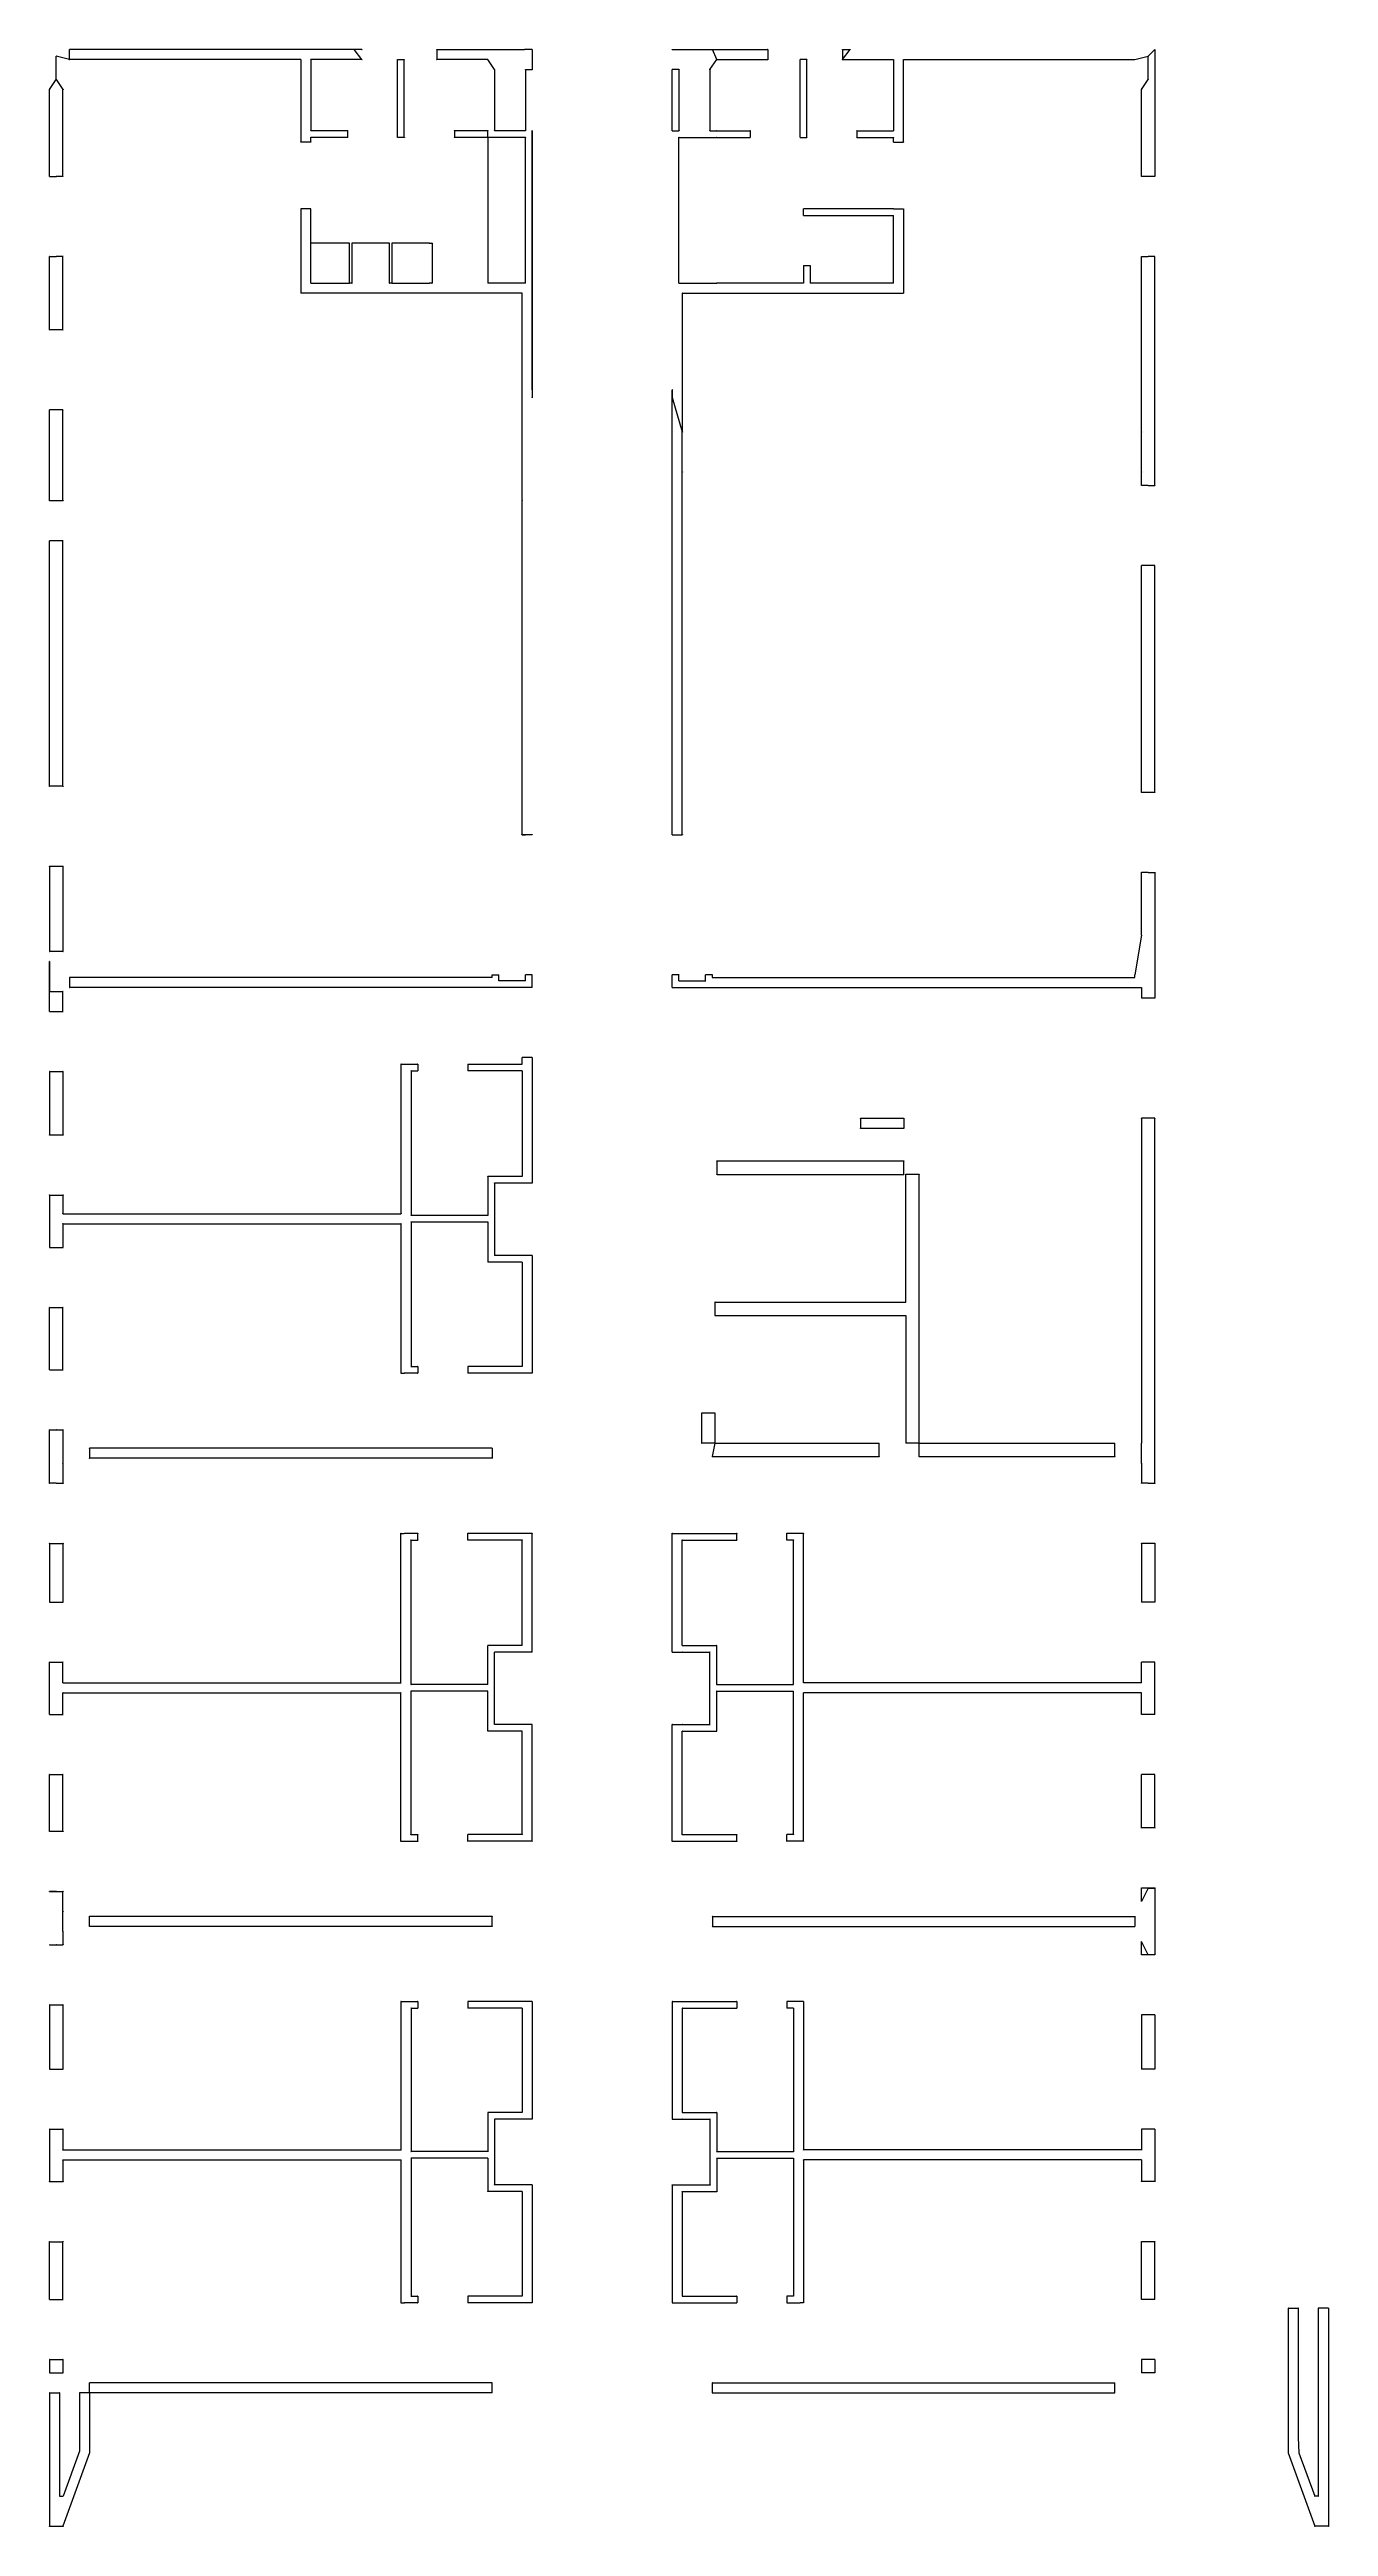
# Model space of a CAD drawing. Header units: metres. Extents: x 7979 to 27142, y 8158 to 45276.
import ezdxf

# ---------------------------------------------------------------- set-up
doc = ezdxf.new("R2010")
doc.units = ezdxf.units.M

msp = doc.modelspace()

# ---------------------------------------------------------------- linework, layer by layer
for p, q in [((8280, 45125), (8080, 45175)), ((8080, 44825), (8080, 45175)), ((8280, 45125), (8280, 45275)), ((12660, 45275), (8280, 45275)), ((11745, 45125), (8280, 45125)), ((11745, 45125), (11745, 43890)), ((12660, 45125), (11895, 45125)), ((11895, 45125), (11895, 44060)), ((12660, 45275), (12545, 45275)), ((12660, 45125), (12545, 45275)), ((13195, 43960), (13195, 45125)), ((13195, 45125), (13295, 45125)), ((13295, 43960), (13295, 45125)), ((13780, 45275), (13780, 45125)), ((13780, 45275), (15095, 45275)), ((14545, 45125), (13780, 45125)), ((14645, 44975), (14545, 45125)), ((14645, 44975), (14645, 44060)), ((15210, 45275), (15095, 45275)), ((15110, 44975), (15110, 44060)), ((15110, 44975), (15210, 44975)), ((15210, 45275), (15210, 44975)), ((17310, 45275), (17910, 45275)), ((17310, 45275), (18740, 45275)), ((17310, 44060), (17310, 44975)), ((17410, 44975), (17310, 44975)), ((17410, 44975), (17410, 44060)), ((17875, 44975), (17975, 45125)), ((17875, 44975), (17875, 44060)), ((17975, 45125), (17910, 45275)), ((17975, 45125), (18740, 45125)), ((18740, 45275), (18740, 45125)), ((19225, 43960), (19225, 45125)), ((19325, 45125), (19225, 45125)), ((19325, 43960), (19325, 45125)), ((19860, 45275), (19975, 45275)), ((19860, 45275), (19860, 45125)), ((19860, 45125), (19975, 45275)), ((19860, 45125), (20625, 45125)), ((20625, 45125), (20625, 44060)), ((20775, 43890), (20775, 45125)), ((20775, 45125), (24240, 45125)), ((24240, 45125), (24440, 45175)), ((24540, 45275), (24440, 45175)), ((24440, 44825), (24440, 45175)), ((24540, 45275), (24540, 43375)), ((7980, 44675), (8080, 44825)), ((7980, 43375), (7980, 44675)), ((8080, 44825), (8180, 44675)), ((8180, 43375), (8180, 44675)), ((24340, 44675), (24440, 44825)), ((24340, 43375), (24340, 44675)), ((11895, 43890), (11745, 43890)), ((12445, 44060), (11895, 44060)), ((11895, 43890), (11895, 43960)), ((12445, 43960), (11895, 43960)), ((12445, 44060), (12445, 43960)), ((13295, 43960), (13195, 43960)), ((14545, 44060), (14045, 44060)), ((14045, 44060), (14045, 43960)), ((14545, 43960), (14045, 43960)), ((14545, 43960), (14545, 44060)), ((15110, 43960), (14545, 43960)), ((14545, 43960), (14545, 41775)), ((15110, 44060), (14645, 44060)), ((15110, 41775), (15110, 43960)), ((15210, 40175), (15210, 44060)), ((15210, 44060), (15210, 40060)), ((17310, 44060), (17410, 44060)), ((17410, 41775), (17410, 43960)), ((17410, 43960), (17975, 43960)), ((17875, 44060), (17975, 44060)), ((17975, 44060), (18475, 44060)), ((17975, 43960), (18475, 43960)), ((18475, 44060), (18475, 43960)), ((19225, 43960), (19325, 43960)), ((20075, 44060), (20625, 44060)), ((20075, 44060), (20075, 43960)), ((20075, 43960), (20625, 43960)), ((20625, 43890), (20625, 43960)), ((20625, 43890), (20775, 43890)), ((7980, 43375), (8080, 43375)), ((8180, 43375), (8080, 43375)), ((24540, 43375), (24340, 43375)), ((11895, 42890), (11745, 42890)), ((11745, 42890), (11745, 41625)), ((11895, 42375), (11895, 42890)), ((19275, 42790), (19275, 42890)), ((20625, 42890), (19275, 42890)), ((19275, 42790), (20625, 42790)), ((20625, 42890), (20775, 42890)), ((20625, 41775), (20625, 42790)), ((20775, 42890), (20775, 41625)), ((11895, 41775), (11895, 42375)), ((12470, 42375), (11895, 42375)), ((12470, 42375), (12470, 41775)), ((13070, 42375), (12510, 42375)), ((12510, 42375), (12510, 41775)), ((13070, 42375), (13070, 41775)), ((13670, 42375), (13110, 42375)), ((13110, 42375), (13110, 41775)), ((13670, 42375), (13710, 42375)), ((13710, 42375), (13710, 41775)), ((7980, 41075), (7980, 42175)), ((7980, 42175), (8080, 42175)), ((8180, 42175), (8080, 42175)), ((8180, 41075), (8180, 42175)), ((19275, 42040), (19375, 42040)), ((19275, 42040), (19275, 41775)), ((19375, 42040), (19375, 41775)), ((24340, 39545), (24340, 42175)), ((24340, 42175), (24440, 42175)), ((24540, 42175), (24440, 42175)), ((24540, 38745), (24540, 42175)), ((15060, 41625), (11745, 41625)), ((11895, 41775), (12470, 41775)), ((12510, 41775), (12470, 41775)), ((13110, 41775), (13070, 41775)), ((13110, 41775), (13670, 41775)), ((13710, 41775), (13670, 41775)), ((15110, 41775), (14545, 41775)), ((15060, 38515), (15060, 41625)), ((17410, 41775), (17975, 41775)), ((17460, 41625), (20775, 41625)), ((17460, 41625), (17460, 39545)), ((19275, 41775), (17975, 41775)), ((20625, 41775), (19375, 41775)), ((8180, 41075), (7980, 41075)), ((15210, 40175), (15210, 40060)), ((17310, 33510), (17310, 40175)), ((17310, 40175), (17310, 40060)), ((8180, 39875), (7980, 39875)), ((7980, 38515), (7980, 39875)), ((8180, 38515), (8180, 39875)), ((17310, 40060), (17460, 39545)), ((17460, 38945), (17460, 39545)), ((24340, 38945), (24340, 39545)), ((17460, 33510), (17460, 38945)), ((24340, 38745), (24340, 38945)), ((24440, 38745), (24340, 38745)), ((24440, 38745), (24540, 38745)), ((8180, 38515), (7980, 38515)), ((15060, 37915), (15060, 38515)), ((7980, 34235), (7980, 37915)), ((8180, 37915), (7980, 37915)), ((8180, 34235), (8180, 37915)), ((15060, 33510), (15060, 37915)), ((24340, 34145), (24340, 37545)), ((24540, 37545), (24340, 37545)), ((24540, 34145), (24540, 37545)), ((8180, 34235), (7980, 34235)), ((24340, 34145), (24540, 34145)), ((15210, 33510), (15060, 33510)), ((15060, 33510), (15110, 33510)), ((15210, 33510), (15110, 33510)), ((17310, 33510), (17460, 33510)), ((8180, 33035), (7980, 33035)), ((7980, 33035), (7980, 31760)), ((8180, 33035), (8180, 31760)), ((24440, 32945), (24340, 32945)), ((24340, 32003), (24340, 32945)), ((24440, 32945), (24540, 32945)), ((24540, 32945), (24540, 31060)), ((24340, 32003), (24240, 31410)), ((8180, 31760), (7980, 31760)), ((7980, 30860), (7980, 31610)), ((7980, 31610), (7980, 31160)), ((14610, 31370), (8280, 31370)), ((8280, 31370), (8280, 31220)), ((15210, 31220), (8280, 31220)), ((14610, 31370), (14610, 31410)), ((14610, 31410), (14710, 31410)), ((14710, 31320), (14710, 31410)), ((15110, 31320), (14710, 31320)), ((15110, 31320), (15110, 31410)), ((15210, 31410), (15110, 31410)), ((15210, 31220), (15210, 31410)), ((17410, 31410), (17310, 31410)), ((17310, 31220), (17310, 31410)), ((17310, 31220), (24340, 31220)), ((17410, 31320), (17410, 31410)), ((17410, 31320), (17810, 31320)), ((17810, 31320), (17810, 31410)), ((17910, 31410), (17810, 31410)), ((17910, 31370), (17910, 31410)), ((17910, 31370), (24240, 31370)), ((24240, 31370), (24240, 31410)), ((24340, 31220), (24340, 31060)), ((7980, 31160), (8180, 31160)), ((7980, 30860), (8180, 30860)), ((8180, 30860), (8180, 31160)), ((24540, 31060), (24340, 31060)), ((13245, 30070), (13245, 27830)), ((13245, 30070), (13495, 30070)), ((13495, 30070), (13495, 29970)), ((14245, 30070), (14245, 29970)), ((14245, 30070), (15060, 30070)), ((15210, 30170), (15060, 30170)), ((15060, 30070), (15060, 30170)), ((15210, 30170), (15210, 28290)), ((7980, 29960), (7980, 29010)), ((7980, 29960), (8180, 29960)), ((8180, 29960), (8180, 29010)), ((13395, 29970), (13395, 27805)), ((13395, 29970), (13495, 29970)), ((15060, 29970), (14245, 29970)), ((15060, 29970), (15060, 28390)), ((7980, 29010), (8180, 29010)), ((20130, 29260), (20780, 29260)), ((20130, 29260), (20130, 29110)), ((20130, 29110), (20780, 29110)), ((20780, 29260), (20780, 29110)), ((24540, 29260), (24340, 29260)), ((24340, 29260), (24340, 24390)), ((24540, 23790), (24540, 29260)), ((17980, 28420), (17980, 28620)), ((17980, 28620), (20780, 28620)), ((20780, 28420), (20780, 28620)), ((15060, 28390), (14545, 28390)), ((14545, 28390), (14545, 27805)), ((15060, 28290), (14645, 28290)), ((14645, 28290), (14645, 27205)), ((15210, 28290), (15060, 28290)), ((17980, 28420), (20780, 28420)), ((20810, 26505), (20810, 28420)), ((21010, 28420), (20810, 28420)), ((21010, 24390), (21010, 28420)), ((7980, 28110), (7980, 27325)), ((7980, 28110), (8180, 28110)), ((8180, 28110), (8180, 27830)), ((8180, 27830), (13245, 27830)), ((8180, 27680), (8180, 27325)), ((8180, 27680), (13245, 27680)), ((13245, 27680), (13245, 25440)), ((14545, 27805), (13395, 27805)), ((14545, 27705), (13395, 27705)), ((13395, 27705), (13395, 25540)), ((14545, 27705), (14545, 27105)), ((7980, 27325), (8180, 27325)), ((15060, 27105), (14545, 27105)), ((15060, 27205), (14645, 27205)), ((15210, 27205), (15060, 27205)), ((15060, 27105), (15060, 25540)), ((15210, 27205), (15210, 25440)), ((7980, 25490), (7980, 26425)), ((7980, 26425), (8180, 26425)), ((8180, 25490), (8180, 26425)), ((17950, 26305), (17950, 26505)), ((17950, 26505), (20810, 26505)), ((17950, 26305), (20810, 26305)), ((20810, 26305), (20810, 24390)), ((7980, 25490), (8180, 25490)), ((13245, 25440), (13295, 25440)), ((13495, 25440), (13295, 25440)), ((13395, 25540), (13495, 25540)), ((13495, 25540), (13495, 25440)), ((15060, 25540), (14245, 25540)), ((14245, 25540), (14245, 25440)), ((15210, 25440), (14245, 25440)), ((7980, 23790), (7980, 24590)), ((7980, 24590), (8080, 24590)), ((8080, 24590), (8180, 24590)), ((8180, 24590), (8180, 24390)), ((17950, 24840), (17750, 24840)), ((17750, 24840), (17750, 24390)), ((17950, 24390), (17950, 24840)), ((8180, 24390), (8180, 24090)), ((14610, 24315), (8580, 24315)), ((8580, 24315), (8580, 24165)), ((14610, 24165), (8580, 24165)), ((14610, 24315), (14610, 24165)), ((17950, 24390), (17750, 24390)), ((17910, 24190), (17950, 24390)), ((17910, 24190), (20410, 24190)), ((17950, 24390), (20410, 24390)), ((20410, 24190), (20410, 24390)), ((21010, 24390), (20810, 24390)), ((21010, 24190), (21010, 24390)), ((21010, 24390), (23940, 24390)), ((21010, 24190), (23940, 24190)), ((23940, 24190), (23940, 24390)), ((24340, 24090), (24340, 24390)), ((8080, 23790), (7980, 23790)), ((8080, 23790), (8180, 23790)), ((8180, 24090), (8180, 23790)), ((24340, 24090), (24340, 23790)), ((24440, 23790), (24340, 23790)), ((24440, 23790), (24540, 23790)), ((13245, 20800), (13245, 23040)), ((13245, 23040), (13295, 23040)), ((13495, 23040), (13295, 23040)), ((13495, 22940), (13495, 23040)), ((15210, 23040), (14245, 23040)), ((14245, 22940), (14245, 23040)), ((15210, 21260), (15210, 23040)), ((17310, 21260), (17310, 23040)), ((17310, 23040), (18275, 23040)), ((18275, 22940), (18275, 23040)), ((19275, 23040), (19025, 23040)), ((19025, 22940), (19025, 23040)), ((19275, 20800), (19275, 23040)), ((7980, 22890), (7980, 22010)), ((7980, 22890), (8180, 22890)), ((8180, 22890), (8180, 22010)), ((13395, 20775), (13395, 22940)), ((13395, 22940), (13495, 22940)), ((15060, 22940), (14245, 22940)), ((15060, 21360), (15060, 22940)), ((17460, 21360), (17460, 22940)), ((17460, 22940), (18275, 22940)), ((19125, 22940), (19025, 22940)), ((19125, 20775), (19125, 22940)), ((24540, 22890), (24340, 22890)), ((24340, 22890), (24340, 22010)), ((24540, 22890), (24540, 22010)), ((7980, 22010), (8180, 22010)), ((24540, 22010), (24340, 22010)), ((15060, 21360), (14545, 21360)), ((14545, 20775), (14545, 21360)), ((15060, 21260), (14645, 21260)), ((14645, 20175), (14645, 21260)), ((15210, 21260), (15060, 21260)), ((17310, 21260), (17460, 21260)), ((17460, 21360), (17975, 21360)), ((17460, 21260), (17875, 21260)), ((17875, 20175), (17875, 21260)), ((17975, 20775), (17975, 21360)), ((7980, 20325), (7980, 21110)), ((7980, 21110), (8180, 21110)), ((8180, 20800), (8180, 21110)), ((8180, 20800), (13245, 20800)), ((24340, 20800), (19275, 20800)), ((24540, 21110), (24340, 21110)), ((24340, 20800), (24340, 21110)), ((24540, 20325), (24540, 21110)), ((8180, 20325), (8180, 20650)), ((8180, 20650), (13245, 20650)), ((13245, 18425), (13245, 20650)), ((14545, 20775), (13395, 20775)), ((14545, 20675), (13395, 20675)), ((13395, 18525), (13395, 20675)), ((14545, 20075), (14545, 20675)), ((17975, 20775), (19125, 20775)), ((17975, 20075), (17975, 20675)), ((17975, 20675), (19125, 20675)), ((19125, 18525), (19125, 20675)), ((24340, 20650), (19275, 20650)), ((19275, 18425), (19275, 20650)), ((24340, 20325), (24340, 20650)), ((7980, 20325), (8180, 20325)), ((15060, 20075), (14545, 20075)), ((15060, 20175), (14645, 20175)), ((15210, 20175), (15060, 20175)), ((15060, 18525), (15060, 20075)), ((15210, 18425), (15210, 20175)), ((17310, 18425), (17310, 20175)), ((17310, 20175), (17460, 20175)), ((17460, 20175), (17875, 20175)), ((17460, 18525), (17460, 20075)), ((17460, 20075), (17975, 20075)), ((24540, 20325), (24340, 20325)), ((7980, 18575), (7980, 19425)), ((7980, 19425), (8180, 19425)), ((8180, 18575), (8180, 19425)), ((24540, 19425), (24340, 19425)), ((24340, 18625), (24340, 19425)), ((24540, 18625), (24540, 19425)), ((7980, 18575), (8180, 18575)), ((24540, 18625), (24340, 18625)), ((13245, 18425), (13495, 18425)), ((13395, 18525), (13495, 18525)), ((13495, 18425), (13495, 18525)), ((15060, 18525), (14245, 18525)), ((14245, 18425), (14245, 18525)), ((15210, 18425), (14245, 18425)), ((17310, 18425), (18275, 18425)), ((17460, 18525), (18275, 18525)), ((18275, 18425), (18275, 18525)), ((19125, 18525), (19025, 18525)), ((19025, 18425), (19025, 18525)), ((19275, 18425), (19025, 18425)), ((8080, 17675), (7980, 17675)), ((7980, 17675), (8180, 17675)), ((8080, 17675), (8180, 17675)), ((8180, 17375), (8180, 17675)), ((24440, 17725), (24340, 17525)), ((24540, 17725), (24340, 17725)), ((24340, 17525), (24340, 17725)), ((24440, 17725), (24540, 17725)), ((24540, 17725), (24540, 16725)), ((8180, 17075), (8180, 17375)), ((8180, 17075), (8180, 16875)), ((8580, 17150), (8580, 17300)), ((14610, 17300), (8580, 17300)), ((14610, 17150), (8580, 17150)), ((14610, 17150), (14610, 17300)), ((17910, 17300), (24240, 17300)), ((17910, 17300), (17910, 17150)), ((17910, 17150), (24240, 17150)), ((24240, 17300), (24240, 17150)), ((7980, 16875), (8180, 16875)), ((7980, 16875), (8080, 16875)), ((8080, 16875), (8180, 16875)), ((24440, 16725), (24340, 16925)), ((24340, 16725), (24340, 16925)), ((24440, 16725), (24340, 16725)), ((24540, 16725), (24440, 16725)), ((7980, 15975), (7980, 15010)), ((7980, 15975), (8180, 15975)), ((8180, 15975), (8180, 15010)), ((13245, 16025), (13245, 13800)), ((13245, 16025), (13495, 16025)), ((13495, 16025), (13495, 15925)), ((15210, 16025), (14245, 16025)), ((14245, 16025), (14245, 15925)), ((15210, 16025), (15210, 14260)), ((17310, 16025), (17310, 14260)), ((17310, 16025), (18275, 16025)), ((18275, 16025), (18275, 15925)), ((19275, 16025), (19025, 16025)), ((19025, 16025), (19025, 15925)), ((19275, 16025), (19275, 13800)), ((13395, 15925), (13395, 13775)), ((13395, 15925), (13495, 15925)), ((15060, 15925), (14245, 15925)), ((15060, 15925), (15060, 14360)), ((17460, 15925), (17460, 14360)), ((17460, 15925), (18275, 15925)), ((19125, 15925), (19025, 15925)), ((19125, 15925), (19125, 13775)), ((24540, 15825), (24340, 15825)), ((24340, 15825), (24340, 15010)), ((24540, 15825), (24540, 15010)), ((7980, 15010), (8180, 15010)), ((24540, 15010), (24340, 15010)), ((7980, 14110), (7980, 13325)), ((7980, 14110), (8180, 14110)), ((8180, 14110), (8180, 13800)), ((15060, 14360), (14545, 14360)), ((14545, 14360), (14545, 13775)), ((15060, 14260), (14645, 14260)), ((14645, 14260), (14645, 13275)), ((15210, 14260), (15060, 14260)), ((17310, 14260), (17460, 14260)), ((17460, 14360), (17975, 14360)), ((17460, 14260), (17875, 14260)), ((17875, 14260), (17875, 13275)), ((17975, 14360), (17975, 13775)), ((24540, 14110), (24340, 14110)), ((24340, 14110), (24340, 13800)), ((24540, 14110), (24540, 13325)), ((8180, 13800), (13245, 13800)), ((14545, 13775), (13395, 13775)), ((17975, 13775), (19125, 13775)), ((24340, 13800), (19275, 13800)), ((8180, 13650), (8180, 13325)), ((8180, 13650), (13245, 13650)), ((13245, 13650), (13245, 11510)), ((14545, 13675), (13395, 13675)), ((13395, 13675), (13395, 11610)), ((14545, 13675), (14545, 13175)), ((17975, 13675), (17975, 13175)), ((17975, 13675), (19125, 13675)), ((19125, 13675), (19125, 11610)), ((24340, 13650), (19275, 13650)), ((19275, 13650), (19275, 11510)), ((24340, 13650), (24340, 13325)), ((7980, 13325), (8180, 13325)), ((15060, 13175), (14545, 13175)), ((15060, 13275), (14645, 13275)), ((15210, 13275), (15060, 13275)), ((15060, 13175), (15060, 11610)), ((15210, 13275), (15210, 11510)), ((17310, 13275), (17310, 11510)), ((17310, 13275), (17460, 13275)), ((17460, 13275), (17875, 13275)), ((17460, 13175), (17460, 11610)), ((17460, 13175), (17975, 13175)), ((24540, 13325), (24340, 13325)), ((7980, 11560), (7980, 12425)), ((7980, 12425), (8180, 12425)), ((8180, 11560), (8180, 12425)), ((24540, 12425), (24340, 12425)), ((24340, 11560), (24340, 12425)), ((24540, 11560), (24540, 12425)), ((7980, 11560), (8180, 11560)), ((13245, 11510), (13295, 11510)), ((13495, 11510), (13295, 11510)), ((13395, 11610), (13495, 11610)), ((13495, 11610), (13495, 11510)), ((15060, 11610), (14245, 11610)), ((14245, 11610), (14245, 11510)), ((15210, 11510), (14245, 11510)), ((17310, 11510), (18275, 11510)), ((17460, 11610), (18275, 11610)), ((18275, 11610), (18275, 11510)), ((19125, 11610), (19025, 11610)), ((19025, 11610), (19025, 11510)), ((19025, 11510), (19225, 11510)), ((19275, 11510), (19225, 11510)), ((24540, 11560), (24340, 11560)), ((26540, 11430), (26540, 9260)), ((26540, 11430), (26690, 11430)), ((26690, 11430), (26690, 9490)), ((27140, 11430), (26990, 11430)), ((26990, 11430), (26990, 9490)), ((27140, 11430), (27140, 8160)), ((7980, 10660), (7980, 10460)), ((7980, 10660), (8180, 10660)), ((7980, 10460), (8180, 10460)), ((8180, 10660), (8180, 10460)), ((24540, 10660), (24340, 10660)), ((24340, 10660), (24340, 10460)), ((24540, 10460), (24340, 10460)), ((24540, 10660), (24540, 10460)), ((7980, 10160), (7980, 8160)), ((7980, 10160), (8130, 10160)), ((8130, 10160), (8130, 8610)), ((8580, 10160), (8430, 10160)), ((8430, 10160), (8430, 9287)), ((8580, 10160), (8580, 10310)), ((14610, 10310), (8580, 10310)), ((14610, 10160), (8580, 10160)), ((8580, 10160), (8580, 9260)), ((14610, 10160), (14610, 10310)), ((17910, 10160), (17910, 10310)), ((17910, 10310), (23940, 10310)), ((17910, 10160), (23940, 10160)), ((23940, 10160), (23940, 10310)), ((8430, 9287), (8184, 8610)), ((26690, 9490), (26700, 9260)), ((26990, 9490), (26990, 9260)), ((8580, 9260), (8180, 8160)), ((26540, 9260), (26940, 8160)), ((26700, 9260), (26936, 8610)), ((26990, 9260), (26990, 8610)), ((8130, 8610), (8184, 8610)), ((26990, 8610), (26936, 8610)), ((7980, 8160), (8180, 8160)), ((27140, 8160), (26940, 8160))]:
    msp.add_line(p, q)
at = {"layer": 'debug', "color": 5}
for centre, radius in [((8080, 45175), 1), ((8280, 45275), 1), ((11745, 45125), 1), ((11895, 45125), 1), ((12545, 45275), 1), ((12660, 45275), 1), ((12660, 45125), 1), ((13195, 45125), 1), ((13295, 45125), 1), ((13780, 45275), 1), ((13780, 45125), 1), ((14545, 45125), 1), ((14645, 44975), 1), ((15095, 45275), 1), ((15110, 44975), 1), ((15210, 45275), 1), ((15210, 44975), 1), ((17310, 45275), 1), ((17310, 44975), 1), ((17410, 44975), 1), ((17875, 44975), 1), ((17910, 45275), 1), ((18740, 45275), 1), ((18740, 45125), 1), ((19225, 45125), 1), ((19325, 45125), 1), ((19860, 45275), 1), ((19975, 45275), 1), ((20625, 45125), 1), ((20775, 45125), 1), ((24240, 45125), 1), ((24540, 45275), 1), ((7980, 44675), 1), ((8180, 44675), 1), ((24340, 44675), 1), ((24440, 44825), 1), ((11745, 43890), 1), ((11895, 44060), 1), ((11895, 43960), 1), ((11895, 43890), 1), ((12445, 44060), 1), ((12445, 43960), 1), ((13195, 43960), 1), ((13295, 43960), 1), ((14045, 44060), 1), ((14045, 43960), 1), ((14545, 44060), 1), ((14645, 44060), 1), ((15110, 44060), 1), ((15110, 43960), 1), ((15210, 44060), 1), ((17310, 44060), 1), ((17410, 44060), 1), ((17410, 43960), 1), ((17875, 44060), 1), ((17975, 44060), 1), ((17975, 43960), 1), ((18475, 44060), 1), ((18475, 43960), 1), ((19225, 43960), 1), ((19325, 43960), 1), ((20075, 44060), 1), ((20075, 43960), 1), ((20625, 44060), 1), ((20625, 43960), 1), ((20625, 43890), 1), ((20775, 43890), 1), ((7980, 43375), 1), ((8080, 43375), 1), ((8180, 43375), 1), ((24340, 43375), 1), ((24540, 43375), 1), ((11745, 42890), 1), ((11895, 42890), 1), ((19275, 42890), 1), ((19275, 42790), 1), ((20625, 42890), 1), ((20625, 42790), 1), ((20775, 42890), 1), ((12470, 42375), 1), ((12510, 42375), 1), ((13070, 42375), 1), ((13110, 42375), 1), ((13670, 42375), 1), ((13710, 42375), 1), ((7980, 42175), 1), ((8080, 42175), 1), ((8180, 42175), 1), ((15110, 42260), 0), ((19275, 42040), 1), ((19375, 42040), 1), ((24340, 42175), 1), ((24440, 42175), 1), ((24540, 42175), 1), ((11745, 41625), 1), ((11895, 41775), 1), ((12510, 41775), 1), ((13070, 41775), 1), ((13670, 41775), 1), ((13710, 41775), 1), ((14545, 41775), 1), ((15060, 41625), 1), ((15110, 41775), 1), ((17410, 41775), 1), ((17460, 41625), 1), ((17975, 41775), 1), ((19275, 41775), 1), ((19375, 41775), 1), ((20625, 41775), 1), ((20775, 41625), 1), ((7980, 41075), 1), ((8180, 41075), 1), ((15210, 40175), 1), ((17310, 40175), 1), ((7980, 39875), 1), ((8180, 39875), 1), ((15210, 40060), 1), ((17310, 40060), 1), ((24340, 39545), 1), ((17460, 38945), 1), ((24340, 38945), 1), ((24340, 38745), 1), ((24440, 38745), 1), ((24540, 38745), 1), ((7980, 38515), 1), ((8180, 38515), 1), ((15060, 38515), 1), ((7980, 37915), 1), ((8180, 37915), 1), ((15060, 37915), 1), ((24340, 37545), 1), ((24440, 37545), 0), ((24540, 37545), 1), ((7980, 34235), 1), ((8180, 34235), 1), ((24340, 34145), 1), ((24540, 34145), 1), ((15110, 33510), 1), ((15210, 33510), 1), ((17310, 33510), 1), ((17460, 33510), 1), ((7980, 33035), 1), ((8180, 33035), 1), ((24340, 32945), 1), ((24440, 32945), 1), ((24540, 32945), 1), ((24340, 32003), 1), ((7980, 31760), 1), ((7980, 31610), 1), ((8180, 31760), 1), ((8280, 31370), 1), ((8280, 31220), 1), ((14610, 31410), 1), ((14610, 31370), 1), ((14710, 31410), 1), ((14710, 31320), 1), ((15110, 31410), 1), ((15110, 31320), 1), ((15210, 31410), 1), ((15210, 31220), 1), ((17310, 31410), 1), ((17310, 31220), 1), ((17410, 31410), 1), ((17410, 31320), 1), ((17810, 31410), 1), ((17810, 31320), 1), ((17910, 31410), 1), ((17910, 31370), 1), ((24240, 31410), 1), ((24240, 31370), 1), ((24340, 31220), 1), ((7980, 31160), 1), ((7980, 30860), 1), ((8080, 30860), 0), ((8180, 31160), 1), ((8180, 30860), 1), ((24340, 31060), 1), ((24540, 31060), 1), ((13245, 30070), 1), ((13495, 30070), 1), ((14245, 30070), 1), ((15060, 30170), 1), ((15060, 30070), 1), ((15210, 30170), 1), ((7980, 29960), 1), ((8180, 29960), 1), ((13395, 29970), 1), ((13495, 29970), 1), ((14245, 29970), 1), ((15060, 29970), 1), ((7980, 29010), 1), ((8180, 29010), 1), ((20130, 29260), 1), ((20130, 29110), 1), ((20780, 29260), 1), ((20780, 29110), 1), ((24340, 29260), 1), ((24540, 29260), 1), ((17980, 28620), 1), ((20780, 28620), 1), ((14545, 28390), 1), ((14645, 28290), 1), ((15060, 28390), 1), ((15060, 28290), 1), ((15210, 28290), 1), ((17980, 28420), 1), ((20780, 28420), 1), ((20810, 28420), 1), ((21010, 28420), 1), ((7980, 28110), 1), ((8180, 28110), 1), ((8180, 27830), 1), ((8180, 27680), 1), ((13245, 27830), 1), ((13245, 27680), 1), ((13395, 27805), 1), ((13395, 27705), 1), ((14545, 27805), 1), ((14545, 27705), 1), ((7980, 27325), 1), ((8180, 27325), 1), ((14545, 27105), 1), ((14645, 27205), 1), ((15060, 27205), 1), ((15060, 27105), 1), ((15210, 27205), 1), ((7980, 26425), 1), ((8180, 26425), 1), ((17950, 26505), 1), ((20810, 26505), 1), ((17950, 26305), 1), ((20810, 26305), 1), ((7980, 25490), 1), ((8180, 25490), 1), ((13245, 25440), 1), ((13295, 25440), 1), ((13395, 25540), 1), ((13495, 25540), 1), ((13495, 25440), 1), ((14245, 25540), 1), ((14245, 25440), 1), ((15060, 25540), 1), ((15210, 25440), 1), ((7980, 24590), 1), ((8080, 24590), 1), ((8180, 24590), 1), ((17750, 24840), 1), ((17950, 24840), 1), ((8180, 24390), 1), ((8580, 24315), 1), ((8580, 24165), 1), ((14610, 24315), 1), ((14610, 24165), 1), ((17750, 24390), 1), ((17910, 24190), 1), ((20410, 24390), 1), ((20410, 24190), 1), ((20810, 24390), 1), ((21010, 24190), 1), ((23940, 24390), 1), ((23940, 24190), 1), ((24340, 24390), 1), ((7980, 23790), 1), ((8080, 23790), 1), ((8180, 24090), 1), ((8180, 23790), 1), ((24340, 24090), 1), ((24340, 23790), 1), ((24440, 23790), 1), ((24540, 23790), 1), ((13245, 23040), 1), ((13295, 23040), 1), ((13495, 23040), 1), ((14245, 23040), 1), ((15210, 23040), 1), ((17310, 23040), 1), ((18275, 23040), 1), ((19025, 23040), 1), ((19225, 23040), 0), ((19275, 23040), 1), ((7980, 22890), 1), ((8180, 22890), 1), ((13395, 22940), 1), ((13495, 22940), 1), ((14245, 22940), 1), ((15060, 22940), 1), ((17460, 22940), 1), ((18275, 22940), 1), ((19025, 22940), 1), ((19125, 22940), 1), ((24340, 22890), 1), ((24540, 22890), 1), ((7980, 22010), 1), ((8180, 22010), 1), ((24340, 22010), 1), ((24540, 22010), 1), ((14545, 21360), 1), ((14645, 21260), 1), ((15060, 21360), 1), ((15060, 21260), 1), ((15210, 21260), 1), ((17310, 21260), 1), ((17460, 21360), 1), ((17460, 21260), 1), ((17875, 21260), 1), ((17975, 21360), 1), ((7980, 21110), 1), ((8180, 21110), 1), ((8180, 20800), 1), ((13245, 20800), 1), ((19275, 20800), 1), ((24340, 21110), 1), ((24340, 20800), 1), ((24540, 21110), 1), ((8180, 20650), 1), ((13245, 20650), 1), ((13395, 20775), 1), ((13395, 20675), 1), ((14545, 20775), 1), ((14545, 20675), 1), ((17975, 20775), 1), ((17975, 20675), 1), ((19125, 20775), 1), ((19125, 20675), 1), ((19275, 20650), 1), ((24340, 20650), 1), ((7980, 20325), 1), ((8180, 20325), 1), ((14545, 20075), 1), ((14645, 20175), 1), ((15060, 20175), 1), ((15060, 20075), 1), ((15210, 20175), 1), ((17310, 20175), 1), ((17460, 20175), 1), ((17460, 20075), 1), ((17875, 20175), 1), ((17975, 20075), 1), ((24340, 20325), 1), ((24540, 20325), 1), ((7980, 19425), 1), ((8180, 19425), 1), ((24340, 19425), 1), ((24540, 19425), 1), ((7980, 18575), 1), ((8180, 18575), 1), ((24340, 18625), 1), ((24540, 18625), 1), ((13245, 18425), 1), ((13395, 18525), 1), ((13495, 18525), 1), ((13495, 18425), 1), ((14245, 18525), 1), ((14245, 18425), 1), ((15060, 18525), 1), ((15210, 18425), 1), ((17310, 18425), 1), ((17460, 18525), 1), ((18275, 18525), 1), ((18275, 18425), 1), ((19025, 18525), 1), ((19025, 18425), 1), ((19125, 18525), 1), ((19275, 18425), 1), ((7980, 17675), 1), ((8080, 17675), 1), ((24340, 17725), 1), ((24340, 17525), 1), ((24440, 17725), 1), ((8180, 17375), 1), ((8180, 17075), 1), ((8580, 17300), 1), ((8580, 17150), 1), ((14610, 17300), 1), ((14610, 17150), 1), ((17910, 17300), 1), ((17910, 17150), 1), ((24240, 17300), 1), ((24240, 17150), 1), ((7980, 16875), 1), ((8080, 16875), 1), ((24340, 16925), 1), ((24340, 16725), 1), ((24540, 16725), 1), ((7980, 15975), 1), ((8180, 15975), 1), ((13245, 16025), 1), ((13495, 16025), 1), ((14245, 16025), 1), ((15210, 16025), 1), ((17310, 16025), 1), ((18275, 16025), 1), ((19025, 16025), 1), ((19275, 16025), 1), ((13395, 15925), 1), ((13495, 15925), 1), ((14245, 15925), 1), ((15060, 15925), 1), ((17460, 15925), 1), ((18275, 15925), 1), ((19025, 15925), 1), ((19125, 15925), 1), ((24340, 15825), 1), ((24540, 15825), 1), ((7980, 15010), 1), ((8180, 15010), 1), ((24340, 15010), 1), ((24540, 15010), 1), ((7980, 14110), 1), ((8180, 14110), 1), ((14545, 14360), 1), ((14645, 14260), 1), ((15060, 14360), 1), ((15060, 14260), 1), ((15210, 14260), 1), ((17310, 14260), 1), ((17460, 14360), 1), ((17460, 14260), 1), ((17875, 14260), 1), ((17975, 14360), 1), ((24340, 14110), 1), ((24540, 14110), 1), ((8180, 13800), 1), ((13245, 13800), 1), ((13395, 13775), 1), ((14545, 13775), 1), ((17975, 13775), 1), ((19125, 13775), 1), ((19275, 13800), 1), ((24340, 13800), 1), ((8180, 13650), 1), ((13245, 13650), 1), ((13395, 13675), 1), ((14545, 13675), 1), ((17975, 13675), 1), ((19125, 13675), 1), ((19275, 13650), 1), ((24340, 13650), 1), ((7980, 13325), 1), ((8180, 13325), 1), ((14545, 13175), 1), ((14645, 13275), 1), ((15060, 13275), 1), ((15060, 13175), 1), ((15210, 13275), 1), ((17310, 13275), 1), ((17460, 13275), 1), ((17460, 13175), 1), ((17875, 13275), 1), ((17975, 13175), 1), ((24340, 13325), 1), ((24540, 13325), 1), ((7980, 12425), 1), ((8180, 12425), 1), ((24340, 12425), 1), ((24540, 12425), 1), ((7980, 11560), 1), ((8180, 11560), 1), ((13245, 11510), 1), ((13295, 11510), 1), ((13395, 11610), 1), ((13495, 11610), 1), ((13495, 11510), 1), ((14245, 11610), 1), ((14245, 11510), 1), ((15060, 11610), 1), ((15210, 11510), 1), ((17310, 11510), 1), ((17460, 11610), 1), ((18275, 11610), 1), ((18275, 11510), 1), ((19025, 11610), 1), ((19025, 11510), 1), ((19125, 11610), 1), ((19225, 11510), 1), ((19275, 11510), 1), ((24340, 11560), 1), ((24540, 11560), 1), ((26540, 11430), 1), ((26690, 11430), 1), ((26990, 11430), 1), ((27140, 11430), 1), ((7980, 10660), 1), ((7980, 10460), 1), ((8180, 10660), 1), ((8180, 10460), 1), ((24340, 10660), 1), ((24340, 10460), 1), ((24540, 10660), 1), ((24540, 10460), 1), ((7980, 10160), 1), ((8130, 10160), 1), ((8430, 10160), 1), ((8580, 10310), 1), ((14610, 10310), 1), ((14610, 10160), 1), ((17910, 10310), 1), ((17910, 10160), 1), ((23940, 10310), 1), ((23940, 10160), 1), ((8430, 9287), 1), ((26690, 9490), 1), ((26990, 9490), 1), ((8580, 9260), 1), ((26540, 9260), 1), ((26700, 9260), 1), ((26990, 9260), 1), ((8130, 8610), 1), ((8184, 8610), 1), ((26936, 8610), 1), ((26990, 8610), 1), ((7980, 8160), 1), ((8180, 8160), 1), ((26940, 8160), 1), ((27140, 8160), 1)]:
    msp.add_circle(centre, radius, dxfattribs=at)
at = {"layer": 'debug', "color": 3}
for centre in [(8280, 45125), (17975, 45125), (19860, 45125), (24440, 45175), (8080, 44825), (11895, 42375), (12470, 41775), (13110, 41775), (17460, 39545), (15060, 33510), (8180, 17675), (24540, 17725), (8180, 16875), (24440, 16725)]:
    msp.add_circle(centre, 3, dxfattribs=at)
at = {"layer": 'debug', "color": 4}
for centre in [(14545, 43960), (17950, 24390), (21010, 24390), (8580, 10160)]:
    msp.add_circle(centre, 4, dxfattribs=at)

# ---------------------------------------------------------------- texts
at = {"layer": 'debug', "char_height": 2.5, "attachment_point": 1}
for s, insert in [('2', (8080, 45175)), ('2', (8280, 45275)), ('3', (8280, 45125)), ('2', (11745, 45125)), ('2', (11895, 45125)), ('2', (12545, 45275)), ('2', (12660, 45275)), ('2', (12660, 45125)), ('2', (13195, 45125)), ('2', (13295, 45125)), ('2', (13780, 45275)), ('2', (13780, 45125)), ('2', (14545, 45125)), ('2', (14645, 44975)), ('2', (15095, 45275)), ('2', (15110, 44975)), ('2', (15210, 45275)), ('2', (15210, 44975)), ('2', (17310, 45275)), ('2', (17310, 44975)), ('2', (17410, 44975)), ('2', (17875, 44975)), ('2', (17910, 45275)), ('3', (17975, 45125)), ('2', (18740, 45275)), ('2', (18740, 45125)), ('2', (19225, 45125)), ('2', (19325, 45125)), ('2', (19860, 45275)), ('3', (19860, 45125)), ('2', (19975, 45275)), ('2', (20625, 45125)), ('2', (20775, 45125)), ('2', (24240, 45125)), ('3', (24440, 45175)), ('2', (24540, 45275)), ('2', (7980, 44675)), ('3', (8080, 44825)), ('2', (8180, 44675)), ('2', (24340, 44675)), ('2', (24440, 44825)), ('2', (11745, 43890)), ('2', (11895, 44060)), ('2', (11895, 43960)), ('2', (11895, 43890)), ('2', (12445, 44060)), ('2', (12445, 43960)), ('2', (13195, 43960)), ('2', (13295, 43960)), ('2', (14045, 44060)), ('2', (14045, 43960)), ('2', (14545, 44060)), ('4', (14545, 43960)), ('2', (14645, 44060)), ('2', (15110, 44060)), ('2', (15110, 43960)), ('2', (15210, 44060)), ('2', (17310, 44060)), ('2', (17410, 44060)), ('2', (17410, 43960)), ('2', (17875, 44060)), ('2', (17975, 44060)), ('2', (17975, 43960)), ('2', (18475, 44060)), ('2', (18475, 43960)), ('2', (19225, 43960)), ('2', (19325, 43960)), ('2', (20075, 44060)), ('2', (20075, 43960)), ('2', (20625, 44060)), ('2', (20625, 43960)), ('2', (20625, 43890)), ('2', (20775, 43890)), ('2', (7980, 43375)), ('2', (8080, 43375)), ('2', (8180, 43375)), ('2', (24340, 43375)), ('2', (24540, 43375)), ('2', (11745, 42890)), ('2', (11895, 42890)), ('2', (19275, 42890)), ('2', (19275, 42790)), ('2', (20625, 42890)), ('2', (20625, 42790)), ('2', (20775, 42890)), ('3', (11895, 42375)), ('2', (12470, 42375)), ('2', (12510, 42375)), ('2', (13070, 42375)), ('2', (13110, 42375)), ('2', (13670, 42375)), ('2', (13710, 42375)), ('2', (7980, 42175)), ('2', (8080, 42175)), ('2', (8180, 42175)), ('0', (15110, 42260)), ('2', (19275, 42040)), ('2', (19375, 42040)), ('2', (24340, 42175)), ('2', (24440, 42175)), ('2', (24540, 42175)), ('2', (11745, 41625)), ('2', (11895, 41775)), ('3', (12470, 41775)), ('2', (12510, 41775)), ('2', (13070, 41775)), ('3', (13110, 41775)), ('2', (13670, 41775)), ('2', (13710, 41775)), ('2', (14545, 41775)), ('2', (15060, 41625)), ('2', (15110, 41775)), ('2', (17410, 41775)), ('2', (17460, 41625)), ('2', (17975, 41775)), ('2', (19275, 41775)), ('2', (19375, 41775)), ('2', (20625, 41775)), ('2', (20775, 41625)), ('2', (7980, 41075)), ('2', (8180, 41075)), ('2', (15210, 40175)), ('2', (17310, 40175)), ('2', (7980, 39875)), ('2', (8180, 39875)), ('2', (15210, 40060)), ('2', (17310, 40060)), ('3', (17460, 39545)), ('2', (24340, 39545)), ('2', (17460, 38945)), ('2', (24340, 38945)), ('2', (24340, 38745)), ('2', (24440, 38745)), ('2', (24540, 38745)), ('2', (7980, 38515)), ('2', (8180, 38515)), ('2', (15060, 38515)), ('2', (7980, 37915)), ('2', (8180, 37915)), ('2', (15060, 37915)), ('2', (24340, 37545)), ('0', (24440, 37545)), ('2', (24540, 37545)), ('2', (7980, 34235)), ('2', (8180, 34235)), ('2', (24340, 34145)), ('2', (24540, 34145)), ('3', (15060, 33510)), ('2', (15110, 33510)), ('2', (15210, 33510)), ('2', (17310, 33510)), ('2', (17460, 33510)), ('2', (7980, 33035)), ('2', (8180, 33035)), ('2', (24340, 32945)), ('2', (24440, 32945)), ('2', (24540, 32945)), ('2', (24340, 32003)), ('2', (7980, 31760)), ('2', (7980, 31610)), ('2', (8180, 31760)), ('2', (8280, 31370)), ('2', (8280, 31220)), ('2', (14610, 31410)), ('2', (14610, 31370)), ('2', (14710, 31410)), ('2', (14710, 31320)), ('2', (15110, 31410)), ('2', (15110, 31320)), ('2', (15210, 31410)), ('2', (15210, 31220)), ('2', (17310, 31410)), ('2', (17310, 31220)), ('2', (17410, 31410)), ('2', (17410, 31320)), ('2', (17810, 31410)), ('2', (17810, 31320)), ('2', (17910, 31410)), ('2', (17910, 31370)), ('2', (24240, 31410)), ('2', (24240, 31370)), ('2', (24340, 31220)), ('2', (7980, 31160)), ('2', (7980, 30860)), ('0', (8080, 30860)), ('2', (8180, 31160)), ('2', (8180, 30860)), ('2', (24340, 31060)), ('2', (24540, 31060)), ('2', (13245, 30070)), ('2', (13495, 30070)), ('2', (14245, 30070)), ('2', (15060, 30170)), ('2', (15060, 30070)), ('2', (15210, 30170)), ('2', (7980, 29960)), ('2', (8180, 29960)), ('2', (13395, 29970)), ('2', (13495, 29970)), ('2', (14245, 29970)), ('2', (15060, 29970)), ('2', (7980, 29010)), ('2', (8180, 29010)), ('2', (20130, 29260)), ('2', (20130, 29110)), ('2', (20780, 29260)), ('2', (20780, 29110)), ('2', (24340, 29260)), ('2', (24540, 29260)), ('2', (17980, 28620)), ('2', (20780, 28620)), ('2', (14545, 28390)), ('2', (14645, 28290)), ('2', (15060, 28390)), ('2', (15060, 28290)), ('2', (15210, 28290)), ('2', (17980, 28420)), ('2', (20780, 28420)), ('2', (20810, 28420)), ('2', (21010, 28420)), ('2', (7980, 28110)), ('2', (8180, 28110)), ('2', (8180, 27830)), ('2', (8180, 27680)), ('2', (13245, 27830)), ('2', (13245, 27680)), ('2', (13395, 27805)), ('2', (13395, 27705)), ('2', (14545, 27805)), ('2', (14545, 27705)), ('2', (7980, 27325)), ('2', (8180, 27325)), ('2', (14545, 27105)), ('2', (14645, 27205)), ('2', (15060, 27205)), ('2', (15060, 27105)), ('2', (15210, 27205)), ('2', (7980, 26425)), ('2', (8180, 26425)), ('2', (17950, 26505)), ('2', (20810, 26505)), ('2', (17950, 26305)), ('2', (20810, 26305)), ('2', (7980, 25490)), ('2', (8180, 25490)), ('2', (13245, 25440)), ('2', (13295, 25440)), ('2', (13395, 25540)), ('2', (13495, 25540)), ('2', (13495, 25440)), ('2', (14245, 25540)), ('2', (14245, 25440)), ('2', (15060, 25540)), ('2', (15210, 25440)), ('2', (7980, 24590)), ('2', (8080, 24590)), ('2', (8180, 24590)), ('2', (17750, 24840)), ('2', (17950, 24840)), ('2', (8180, 24390)), ('2', (8580, 24315)), ('2', (8580, 24165)), ('2', (14610, 24315)), ('2', (14610, 24165)), ('2', (17750, 24390)), ('2', (17910, 24190)), ('4', (17950, 24390)), ('2', (20410, 24390)), ('2', (20410, 24190)), ('2', (20810, 24390)), ('4', (21010, 24390)), ('2', (21010, 24190)), ('2', (23940, 24390)), ('2', (23940, 24190)), ('2', (24340, 24390)), ('2', (7980, 23790)), ('2', (8080, 23790)), ('2', (8180, 24090)), ('2', (8180, 23790)), ('2', (24340, 24090)), ('2', (24340, 23790)), ('2', (24440, 23790)), ('2', (24540, 23790)), ('2', (13245, 23040)), ('2', (13295, 23040)), ('2', (13495, 23040)), ('2', (14245, 23040)), ('2', (15210, 23040)), ('2', (17310, 23040)), ('2', (18275, 23040)), ('2', (19025, 23040)), ('0', (19225, 23040)), ('2', (19275, 23040)), ('2', (7980, 22890)), ('2', (8180, 22890)), ('2', (13395, 22940)), ('2', (13495, 22940)), ('2', (14245, 22940)), ('2', (15060, 22940)), ('2', (17460, 22940)), ('2', (18275, 22940)), ('2', (19025, 22940)), ('2', (19125, 22940)), ('2', (24340, 22890)), ('2', (24540, 22890)), ('2', (7980, 22010)), ('2', (8180, 22010)), ('2', (24340, 22010)), ('2', (24540, 22010)), ('2', (14545, 21360)), ('2', (14645, 21260)), ('2', (15060, 21360)), ('2', (15060, 21260)), ('2', (15210, 21260)), ('2', (17310, 21260)), ('2', (17460, 21360)), ('2', (17460, 21260)), ('2', (17875, 21260)), ('2', (17975, 21360)), ('2', (7980, 21110)), ('2', (8180, 21110)), ('2', (8180, 20800)), ('2', (13245, 20800)), ('2', (19275, 20800)), ('2', (24340, 21110)), ('2', (24340, 20800)), ('2', (24540, 21110)), ('2', (8180, 20650)), ('2', (13245, 20650)), ('2', (13395, 20775)), ('2', (13395, 20675)), ('2', (14545, 20775)), ('2', (14545, 20675)), ('2', (17975, 20775)), ('2', (17975, 20675)), ('2', (19125, 20775)), ('2', (19125, 20675)), ('2', (19275, 20650)), ('2', (24340, 20650)), ('2', (7980, 20325)), ('2', (8180, 20325)), ('2', (14545, 20075)), ('2', (14645, 20175)), ('2', (15060, 20175)), ('2', (15060, 20075)), ('2', (15210, 20175)), ('2', (17310, 20175)), ('2', (17460, 20175)), ('2', (17460, 20075)), ('2', (17875, 20175)), ('2', (17975, 20075)), ('2', (24340, 20325)), ('2', (24540, 20325)), ('2', (7980, 19425)), ('2', (8180, 19425)), ('2', (24340, 19425)), ('2', (24540, 19425)), ('2', (7980, 18575)), ('2', (8180, 18575)), ('2', (24340, 18625)), ('2', (24540, 18625)), ('2', (13245, 18425)), ('2', (13395, 18525)), ('2', (13495, 18525)), ('2', (13495, 18425)), ('2', (14245, 18525)), ('2', (14245, 18425)), ('2', (15060, 18525)), ('2', (15210, 18425)), ('2', (17310, 18425)), ('2', (17460, 18525)), ('2', (18275, 18525)), ('2', (18275, 18425)), ('2', (19025, 18525)), ('2', (19025, 18425)), ('2', (19125, 18525)), ('2', (19275, 18425)), ('2', (7980, 17675)), ('2', (8080, 17675)), ('3', (8180, 17675)), ('2', (24340, 17725)), ('2', (24340, 17525)), ('2', (24440, 17725)), ('3', (24540, 17725)), ('2', (8180, 17375)), ('2', (8180, 17075)), ('2', (8580, 17300)), ('2', (8580, 17150)), ('2', (14610, 17300)), ('2', (14610, 17150)), ('2', (17910, 17300)), ('2', (17910, 17150)), ('2', (24240, 17300)), ('2', (24240, 17150)), ('2', (7980, 16875)), ('2', (8080, 16875)), ('3', (8180, 16875)), ('2', (24340, 16925)), ('2', (24340, 16725)), ('3', (24440, 16725)), ('2', (24540, 16725)), ('2', (7980, 15975)), ('2', (8180, 15975)), ('2', (13245, 16025)), ('2', (13495, 16025)), ('2', (14245, 16025)), ('2', (15210, 16025)), ('2', (17310, 16025)), ('2', (18275, 16025)), ('2', (19025, 16025)), ('2', (19275, 16025)), ('2', (13395, 15925)), ('2', (13495, 15925)), ('2', (14245, 15925)), ('2', (15060, 15925)), ('2', (17460, 15925)), ('2', (18275, 15925)), ('2', (19025, 15925)), ('2', (19125, 15925)), ('2', (24340, 15825)), ('2', (24540, 15825)), ('2', (7980, 15010)), ('2', (8180, 15010)), ('2', (24340, 15010)), ('2', (24540, 15010)), ('2', (7980, 14110)), ('2', (8180, 14110)), ('2', (14545, 14360)), ('2', (14645, 14260)), ('2', (15060, 14360)), ('2', (15060, 14260)), ('2', (15210, 14260)), ('2', (17310, 14260)), ('2', (17460, 14360)), ('2', (17460, 14260)), ('2', (17875, 14260)), ('2', (17975, 14360)), ('2', (24340, 14110)), ('2', (24540, 14110)), ('2', (8180, 13800)), ('2', (13245, 13800)), ('2', (13395, 13775)), ('2', (14545, 13775)), ('2', (17975, 13775)), ('2', (19125, 13775)), ('2', (19275, 13800)), ('2', (24340, 13800)), ('2', (8180, 13650)), ('2', (13245, 13650)), ('2', (13395, 13675)), ('2', (14545, 13675)), ('2', (17975, 13675)), ('2', (19125, 13675)), ('2', (19275, 13650)), ('2', (24340, 13650)), ('2', (7980, 13325)), ('2', (8180, 13325)), ('2', (14545, 13175)), ('2', (14645, 13275)), ('2', (15060, 13275)), ('2', (15060, 13175)), ('2', (15210, 13275)), ('2', (17310, 13275)), ('2', (17460, 13275)), ('2', (17460, 13175)), ('2', (17875, 13275)), ('2', (17975, 13175)), ('2', (24340, 13325)), ('2', (24540, 13325)), ('2', (7980, 12425)), ('2', (8180, 12425)), ('2', (24340, 12425)), ('2', (24540, 12425)), ('2', (7980, 11560)), ('2', (8180, 11560)), ('2', (13245, 11510)), ('2', (13295, 11510)), ('2', (13395, 11610)), ('2', (13495, 11610)), ('2', (13495, 11510)), ('2', (14245, 11610)), ('2', (14245, 11510)), ('2', (15060, 11610)), ('2', (15210, 11510)), ('2', (17310, 11510)), ('2', (17460, 11610)), ('2', (18275, 11610)), ('2', (18275, 11510)), ('2', (19025, 11610)), ('2', (19025, 11510)), ('2', (19125, 11610)), ('2', (19225, 11510)), ('2', (19275, 11510)), ('2', (24340, 11560)), ('2', (24540, 11560)), ('2', (26540, 11430)), ('2', (26690, 11430)), ('2', (26990, 11430)), ('2', (27140, 11430)), ('2', (7980, 10660)), ('2', (7980, 10460)), ('2', (8180, 10660)), ('2', (8180, 10460)), ('2', (24340, 10660)), ('2', (24340, 10460)), ('2', (24540, 10660)), ('2', (24540, 10460)), ('2', (7980, 10160)), ('2', (8130, 10160)), ('2', (8430, 10160)), ('2', (8580, 10310)), ('4', (8580, 10160)), ('2', (14610, 10310)), ('2', (14610, 10160)), ('2', (17910, 10310)), ('2', (17910, 10160)), ('2', (23940, 10310)), ('2', (23940, 10160)), ('2', (8430, 9287)), ('2', (26690, 9490)), ('2', (26990, 9490)), ('2', (8580, 9260)), ('2', (26540, 9260)), ('2', (26700, 9260)), ('2', (26990, 9260)), ('2', (8130, 8610)), ('2', (8184, 8610)), ('2', (26936, 8610)), ('2', (26990, 8610)), ('2', (7980, 8160)), ('2', (8180, 8160)), ('2', (26940, 8160)), ('2', (27140, 8160))]:
    msp.add_mtext(s, dxfattribs=dict(at, insert=insert))

doc.saveas('drawing.dxf')
